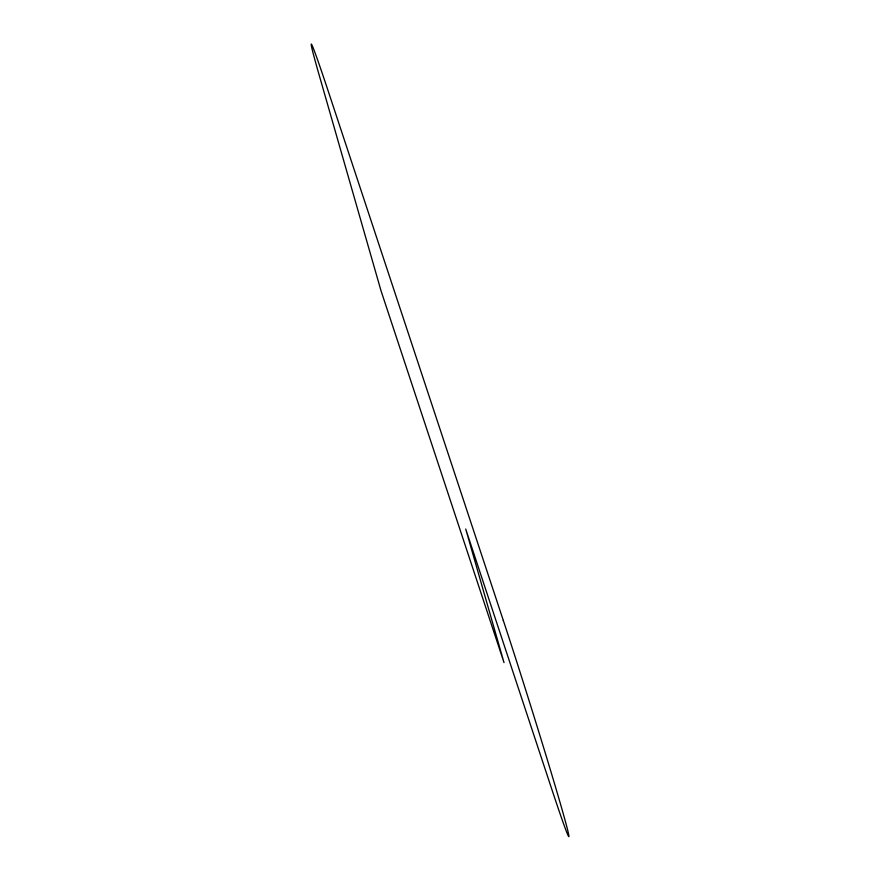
<?xml version="1.0" encoding="UTF-8"?>
<svg xmlns="http://www.w3.org/2000/svg" width="880" height="880" viewBox="0 0 880 880"><rect width="100%" height="100%" fill="white"/><g stroke="black" fill="none" stroke-linecap="round" stroke-linejoin="round"><path stroke-width="1.32" d="M503.283 620.378L328.944 93.324A139.238 2.728 72.6 0 0 318.714 73.48L380.963 290.587L504.02 662.629L465.718 529.023L551.177 787.38A139.238 2.728 72.6 0 0 561.407 807.224A139.238 2.728 72.6 0 0 503.283 620.378"/></g></svg>
